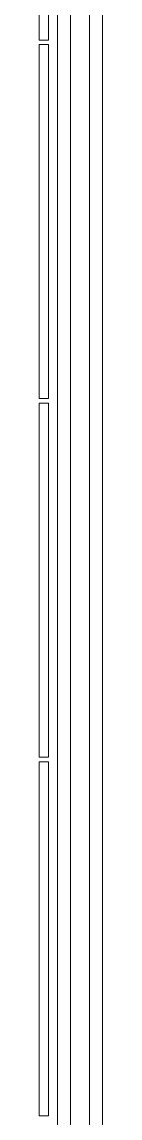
# Model space of a CAD drawing. Header units: millimetres. Extents: x 79795 to 317870, y -36033 to 97293.
# Drawn here: x 197578 to 197718, y 18767 to 21182 of the extents above; entities that cross this region are included whole.
import ezdxf

# ---------------------------------------------------------------- set-up
doc = ezdxf.new("R2010")
doc.units = ezdxf.units.MM
doc.header["$MEASUREMENT"] = 0
doc.layers.add('CSM-STL-XX-ZZ-M3-A-XXXX-00001_detached _19_04_21__rvt-1-Level 4$0$A-FLOR-HRAL', color=7, linetype='CONTINUOUS', lineweight=9)

msp = doc.modelspace()

# ---------------------------------------------------------------- linework, layer by layer
at = {"layer": 'CSM-STL-XX-ZZ-M3-A-XXXX-00001_detached _19_04_21__rvt-1-Level 4$0$A-FLOR-HRAL'}
for p, q in [((197718.3, 15539.8), (197718.3, 23574.8)), ((197618.3, 23474.8), (197618.3, 15639.8)), ((197647.3, 23449.8), (197647.3, 15664.8)), ((197689.3, 15664.8), (197689.3, 23449.8)), ((197578.3, 21922.3), (197578.3, 21142.3)), ((197598.3, 21142.3), (197598.3, 21922.3)), ((197578.3, 21142.3), (197598.3, 21142.3)), ((197578.3, 21132.3), (197578.3, 20352.3)), ((197598.3, 21132.3), (197578.3, 21132.3)), ((197598.3, 20352.3), (197598.3, 21132.3)), ((197578.3, 20352.3), (197598.3, 20352.3)), ((197578.3, 20342.3), (197578.3, 19562.3)), ((197598.3, 20342.3), (197578.3, 20342.3)), ((197598.3, 19562.3), (197598.3, 20342.3)), ((197578.3, 19562.3), (197598.3, 19562.3)), ((197578.3, 19552.3), (197578.3, 18772.3)), ((197598.3, 19552.3), (197578.3, 19552.3)), ((197598.3, 18772.3), (197598.3, 19552.3)), ((197578.3, 18772.3), (197598.3, 18772.3))]:
    msp.add_line(p, q, dxfattribs=at)

doc.saveas('drawing.dxf')
